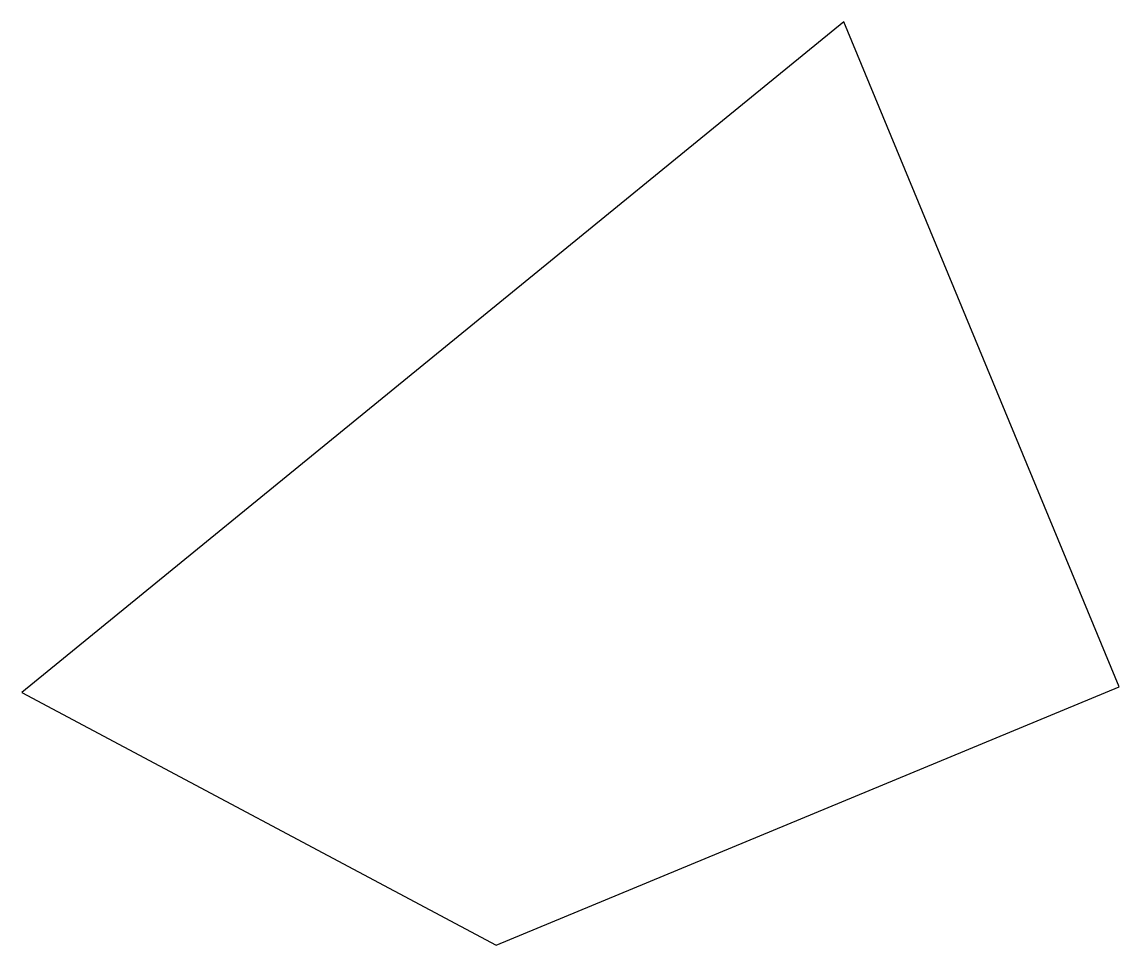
# Model space of a CAD drawing. Header units: metres. Extents: x -25.9 to 50, y -38.6 to 25.3.
import ezdxf

# ---------------------------------------------------------------- set-up
doc = ezdxf.new("R2010")
doc.units = ezdxf.units.M

msp = doc.modelspace()

# ---------------------------------------------------------------- linework, layer by layer
at = {"layer": 'Polygon'}
for p, q in [((30.962, 25.251), (-25.869, -21.097)), ((50, -20.711), (30.962, 25.251)), ((-25.869, -21.097), (6.922, -38.554)), ((6.922, -38.554), (50, -20.711))]:
    msp.add_line(p, q, dxfattribs=at)

doc.saveas('drawing.dxf')
